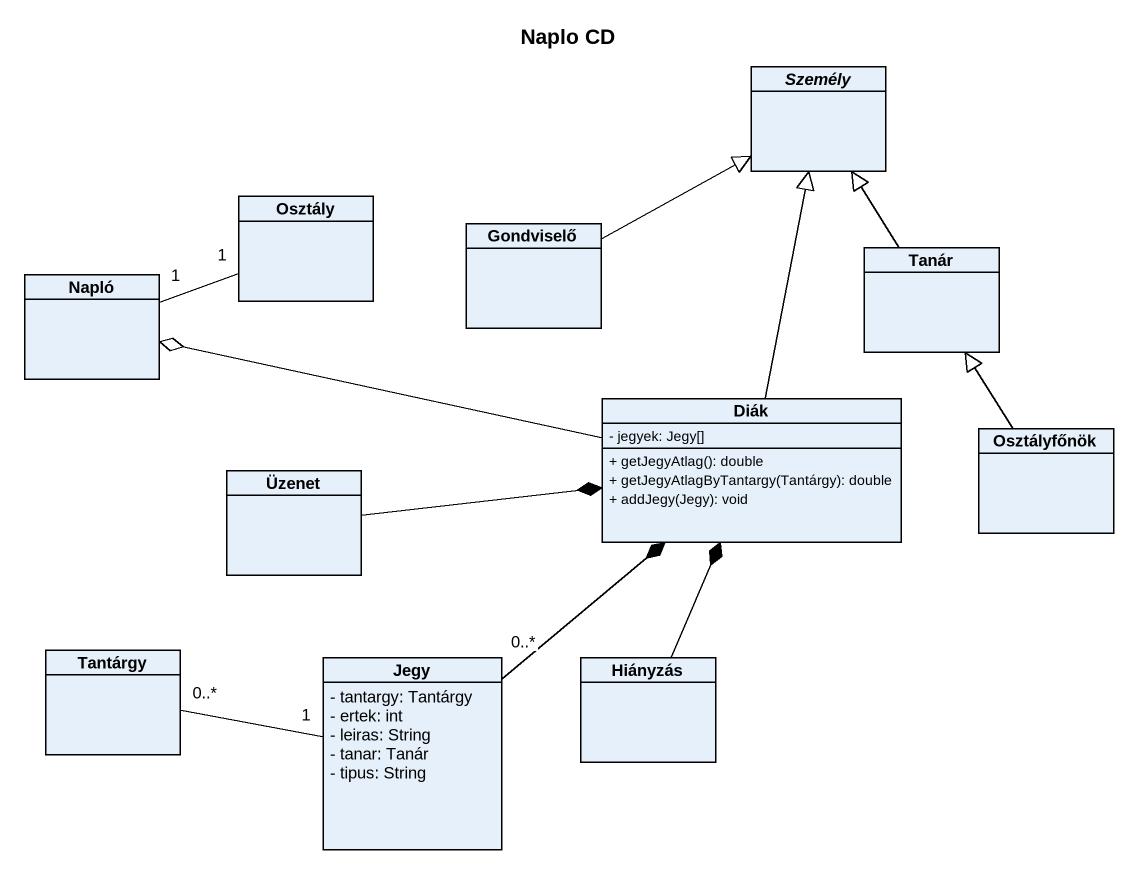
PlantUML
@startuml
title Naplo CD
hide circle
hide empty members
skinparam classAttributeIconSize 0
abstract class Személy
class Osztály
class Gondviselő
class Tanár
class Napló
class Diák {
  - jegyek: Jegy[]
  + getJegyAtlag(): double
  + getJegyAtlagByTantargy(Tantárgy): double
  + addJegy(Jegy): void
}
class Osztályfőnök
class Üzenet
class Tantárgy
class Jegy {
  - tantargy: Tantárgy
  - ertek: int
  - leiras: String
  - tanar: Tanár
  - tipus: String
}
class Hiányzás
Gondviselő -right-|> Személy
Tanár -up-|> Személy
Napló "1" -right- "1" Osztály
Diák -up-|> Személy
Diák -left-o Napló
Osztályfőnök -up-|> Tanár
Üzenet -right-* Diák
Jegy "0..*" -up-* Diák
Jegy "1" -left- "0..*" Tantárgy
Hiányzás -up-* Diák
@enduml
